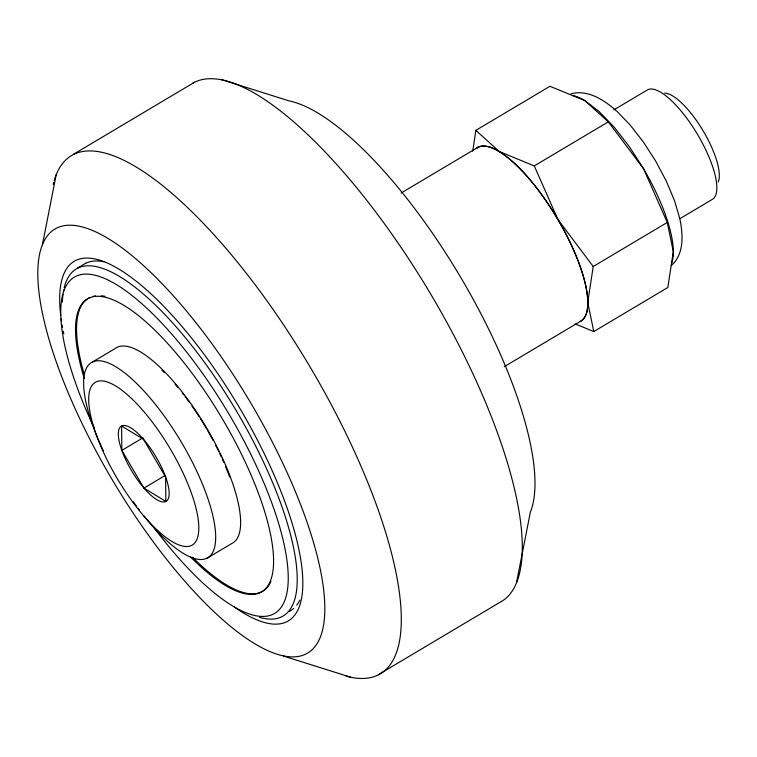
<?xml version="1.0" encoding="UTF-8"?>
<svg xmlns="http://www.w3.org/2000/svg" width="757" height="757" viewBox="0 0 757 757"><rect width="100%" height="100%" fill="white"/><g stroke="black" fill="none" stroke-linecap="round" stroke-linejoin="round"><path stroke-width="1.14" d="M472.699 151.23L475.869 130.355L549.942 86.279L584.877 100.643L598.976 111.43L614.145 127.129L629.351 146.669L643.554 168.716L667.286 222.435L673.314 251.542L667.854 287.48L593.781 331.557L575.225 323.93M475.869 130.355L499.327 151.551L534.262 165.915L557.994 219.634L593.214 266.511L587.754 302.459L593.781 331.557M42.42 244.757L56.207 174.621M516.558 582.379L530.345 512.243A246.82 79.154 59.2 0 0 462.186 279.891A246.82 79.154 59.2 0 0 289.297 100.946L222 79.759M671.204 265.641C684.517 254.115 683.032 234.15 679.795 218.622L674.582 200.851L666.368 181.254L655.694 161.109L643.336 141.956L630.089 124.924L616.87 111.241C604.54 100.359 588.303 89.231 570.958 93.811M73.363 154.362L194.464 82.295M77.583 268.073L85.711 263.237M92.25 362.158L117.117 347.359A113.626 36.44 59.2 0 1 207.087 428.793A113.626 36.44 59.2 0 1 232.002 543.394L207.134 558.193M401.144 193.026L478.036 147.274M613.927 109.841L647.415 89.913A63.635 20.411 59.2 0 1 697.566 134.491A63.635 20.411 59.2 0 1 712.318 199.384L679.852 218.707M534.262 165.915L608.325 121.839L643.554 168.716A101.003 32.39 59.2 0 1 671.44 263.805M121.83 450.387A43.736 14.023 59.2 0 1 143.518 439.334A43.736 14.023 59.2 0 1 165.84 501.446A43.736 14.023 59.2 0 1 121.83 450.387L121.622 426.002L143.518 439.334L165.622 477.061L165.84 501.446L143.944 488.114L121.83 450.387L143.064 437.754M143.944 488.114L165.168 475.481M593.214 266.511L667.286 222.435M504.276 366.672L580.155 321.517A101.003 32.39 59.2 0 0 556.329 216.814A101.003 32.39 59.2 0 0 476.248 148.4M378.301 674.705L499.402 602.638A301.617 96.735 59.2 0 0 431.537 295.504A301.617 96.735 59.2 0 0 192.552 83.355M283.468 656.054L350.765 677.241M608.325 121.839L584.877 100.643A101.003 32.39 59.2 0 0 572.803 95.496M580.146 321.498A101.003 32.39 59.2 0 0 556.319 216.805A101.003 32.39 59.2 0 0 476.257 148.419M60.702 315.3A209.254 67.108 59.2 0 1 152.668 295.429A209.254 67.108 59.2 0 1 295.684 535.852A209.254 67.108 59.2 0 1 234.15 606.896M63.806 333.761A209.254 67.108 59.2 0 1 63.276 331.206M62.547 327.421A209.254 67.108 59.2 0 1 62.102 324.933M61.506 321.252A209.254 67.108 59.2 0 1 61.156 318.848M85.446 263.436A201.684 64.676 59.2 0 1 103.86 261.752M299.8 600.131A201.684 64.676 59.2 0 1 296.716 605.165M293.716 608.401A201.684 64.676 59.2 0 1 289.344 611.372M54.267 180.27A301.617 96.735 59.2 0 1 311.364 369.123A301.617 96.735 59.2 0 1 345.977 676.096M53.198 184.377A301.617 96.735 59.2 0 1 53.709 182.286M103.406 450.831A113.626 36.44 59.2 0 1 118.083 368.186A113.626 36.44 59.2 0 1 214.316 522.917A113.626 36.44 59.2 0 1 143.783 515.754M139.468 510.209A113.626 36.44 59.2 0 1 138.048 508.316M136.629 506.405A113.626 36.44 59.2 0 1 133.137 501.569M664.655 93.12A53.028 17.004 59.2 0 1 702.628 129.996A53.028 17.004 59.2 0 1 718.213 181.945M94.322 428.178A195.694 62.755 59.2 0 1 123.713 289.354A195.694 62.755 59.2 0 1 287.13 561.798A195.694 62.755 59.2 0 1 153.822 527.364M64.222 287.565A202.005 64.78 59.2 0 1 236.014 410.285A202.005 64.78 59.2 0 1 259.556 617.333M62.396 302.071A202.005 64.78 59.2 0 1 62.973 294.416M63.323 292.032A202.005 64.78 59.2 0 1 63.73 289.751M84.245 378.434A170.439 54.665 59.2 0 1 141.89 318.394A170.439 54.665 59.2 0 1 270.495 534.168A170.439 54.665 59.2 0 1 190.717 557.086M270.921 581.546A170.439 54.665 59.2 0 1 192.552 557.284M84.264 374.45A170.439 54.665 59.2 0 1 89.43 297.747M93.3 296.299A170.439 54.665 59.2 0 1 95.42 295.883M101.23 295.76A170.439 54.665 59.2 0 1 104.986 296.318M161.941 370.296A108.573 34.822 59.2 0 1 164.373 372.681M175.056 384.206A108.573 34.822 59.2 0 1 177.914 387.584M182.219 392.902A108.573 34.822 59.2 0 1 183.658 394.738M185.087 396.602A108.573 34.822 59.2 0 1 189.326 402.308M192.06 406.149A108.573 34.822 59.2 0 1 199.233 416.823M200.51 418.82A108.573 34.822 59.2 0 1 206.661 428.916M207.844 430.941A108.573 34.822 59.2 0 1 213.01 440.233M215.736 445.438A108.573 34.822 59.2 0 1 218.83 451.645M219.814 453.698A108.573 34.822 59.2 0 1 221.309 456.897M222.284 459.035A108.573 34.822 59.2 0 1 223.712 462.243M225.529 466.492A108.573 34.822 59.2 0 1 229.579 476.863M57.664 365.83A246.82 79.154 59.2 0 0 305.998 653.982A246.82 79.154 59.2 0 0 180.024 303.415A246.82 79.154 59.2 0 0 57.664 365.83M96.319 434.859A94.691 30.365 59.2 0 0 191.597 545.4A94.691 30.365 59.2 0 0 143.272 410.909A94.691 30.365 59.2 0 0 96.319 434.859"/></g></svg>
